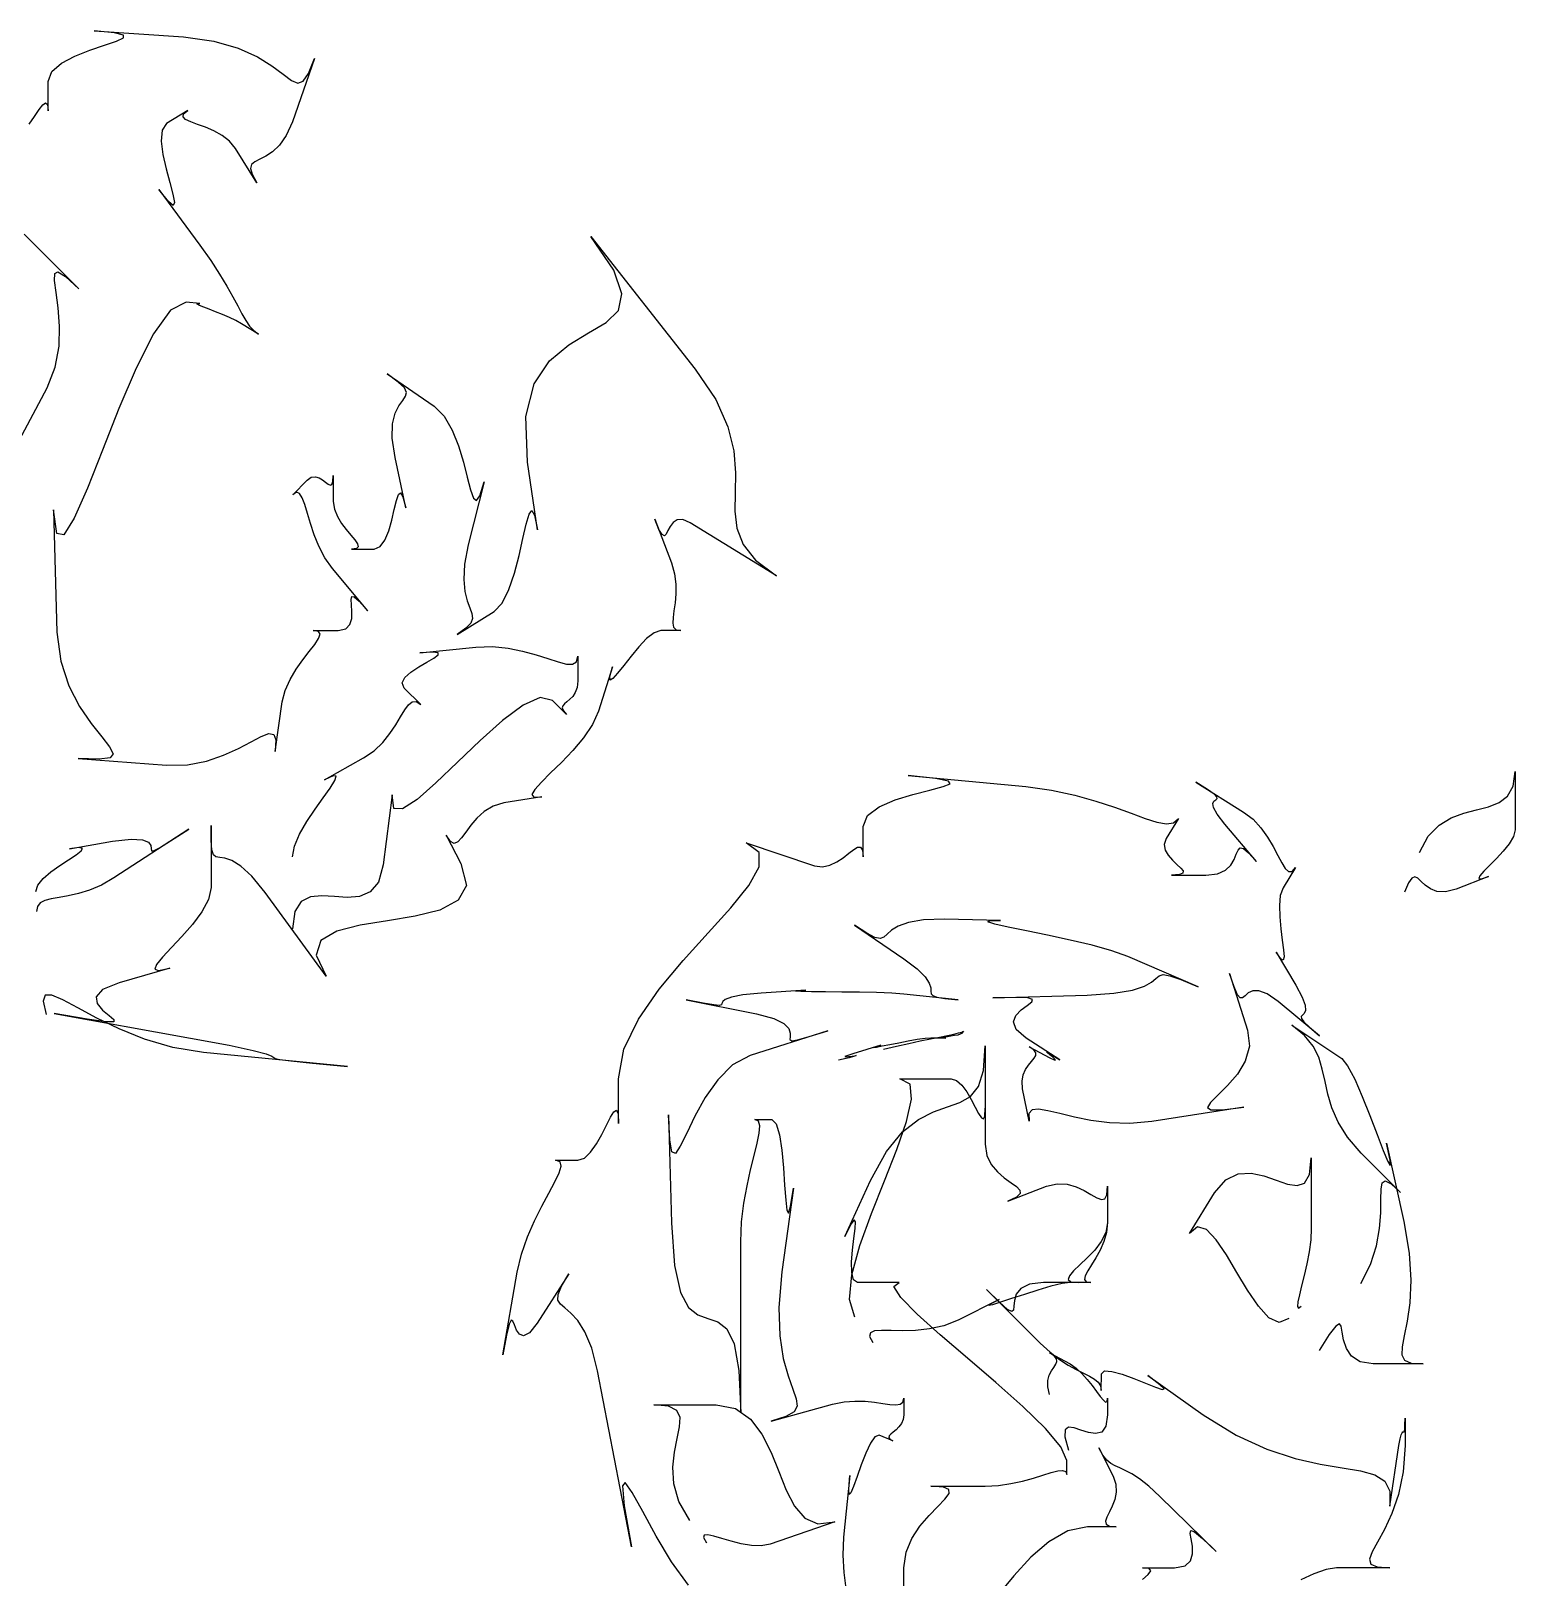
# Model space of a CAD drawing. Extents: x 1 to 224, y 2 to 223.
# Drawn here: x 162.58 to 199, y 169.77 to 207.72 of the extents above; entities that cross this region are included whole.
import ezdxf

# ---------------------------------------------------------------- set-up
doc = ezdxf.new("R2010")
doc.units = 0

msp = doc.modelspace()

# ---------------------------------------------------------------- linework, layer by layer
for points in [[(162.535, 205.428), (162.667, 205.622), (162.78, 205.789), (162.873, 205.907), (162.942, 205.955), (162.985, 205.912), (163, 205.758), (163, 206.481), (163.091, 206.722), (163.328, 206.929), (163.659, 207.103), (164.03, 207.249), (164.388, 207.371), (164.681, 207.47), (164.854, 207.551), (164.856, 207.618), (164.633, 207.673), (164.132, 207.72), (166.325, 207.573), (167.073, 207.472), (167.67, 207.298), (168.137, 207.084), (168.496, 206.86), (168.767, 206.657), (168.971, 206.506), (169.129, 206.437), (169.263, 206.483), (169.393, 206.673), (169.54, 207.04), (168.997, 205.492), (168.848, 205.156), (168.681, 204.917), (168.509, 204.753), (168.343, 204.644), (168.194, 204.569), (168.075, 204.508), (167.996, 204.441), (167.97, 204.346), (168.009, 204.204), (168.123, 203.993), (167.603, 204.833), (167.457, 205.011), (167.275, 205.152), (167.072, 205.265), (166.864, 205.354), (166.669, 205.426), (166.501, 205.489), (166.378, 205.548), (166.315, 205.61), (166.328, 205.681), (166.433, 205.768), (165.909, 205.444), (165.799, 205.28), (165.778, 205.016), (165.819, 204.688), (165.898, 204.336), (165.989, 203.997), (166.065, 203.709), (166.102, 203.51), (166.074, 203.438), (165.954, 203.531), (165.718, 203.827), (166.729, 202.461), (166.994, 202.087), (167.212, 201.753), (167.39, 201.457), (167.535, 201.197), (167.656, 200.971), (167.76, 200.777), (167.855, 200.613), (167.948, 200.476), (168.048, 200.365), (168.162, 200.277), (167.75, 200.533), (167.612, 200.61), (167.453, 200.686), (167.283, 200.759), (167.114, 200.827), (166.956, 200.888), (166.821, 200.941), (166.719, 200.983), (166.662, 201.012), (166.66, 201.027), (166.724, 201.026), (166.387, 201.059), (166.003, 200.863), (165.591, 200.285), (165.165, 199.442), (164.742, 198.451), (164.338, 197.429), (163.967, 196.494), (163.645, 195.762), (163.389, 195.352), (163.214, 195.38), (163.135, 195.964), (163.22, 192.962), (163.311, 192.249), (163.51, 191.642), (163.773, 191.134), (164.058, 190.719), (164.318, 190.392), (164.512, 190.146), (164.595, 189.976), (164.523, 189.877), (164.252, 189.841), (163.738, 189.863), (165.904, 189.698), (166.422, 189.707), (166.891, 189.797), (167.309, 189.94), (167.674, 190.107), (167.982, 190.27), (168.23, 190.401), (168.417, 190.472), (168.538, 190.453), (168.592, 190.316), (168.576, 190.034), (168.75, 191.25), (168.821, 191.533), (168.941, 191.802), (169.09, 192.052), (169.253, 192.282), (169.411, 192.486), (169.546, 192.661), (169.64, 192.804), (169.677, 192.91), (169.638, 192.977), (169.505, 193), (170.122, 193), (170.306, 193.042), (170.409, 193.15), (170.454, 193.301), (170.459, 193.47), (170.447, 193.632), (170.438, 193.763), (170.453, 193.837), (170.511, 193.832), (170.635, 193.722), (170.845, 193.482), (169.98, 194.524), (169.793, 194.788), (169.645, 195.069), (169.529, 195.352), (169.438, 195.626), (169.364, 195.878), (169.3, 196.093), (169.239, 196.26), (169.175, 196.365), (169.099, 196.395), (169.004, 196.337), (169.357, 196.691), (169.461, 196.763), (169.56, 196.777), (169.652, 196.751), (169.736, 196.7), (169.811, 196.641), (169.876, 196.592), (169.928, 196.567), (169.967, 196.584), (169.992, 196.659), (170, 196.808), (170, 196.167), (170.027, 195.978), (170.1, 195.799), (170.201, 195.632), (170.317, 195.479), (170.431, 195.343), (170.529, 195.226), (170.595, 195.131), (170.614, 195.06), (170.571, 195.015), (170.45, 195), (171, 195), (171.148, 195.062), (171.267, 195.224), (171.361, 195.453), (171.436, 195.713), (171.497, 195.97), (171.55, 196.191), (171.599, 196.34), (171.651, 196.382), (171.71, 196.285), (171.782, 196.012), (171.515, 197.25), (171.447, 197.723), (171.457, 198.078), (171.52, 198.336), (171.612, 198.52), (171.705, 198.652), (171.776, 198.754), (171.798, 198.848), (171.746, 198.956), (171.596, 199.099), (171.321, 199.301), (172.474, 198.508), (172.722, 198.261), (172.919, 197.924), (173.072, 197.536), (173.193, 197.136), (173.288, 196.763), (173.367, 196.456), (173.438, 196.252), (173.512, 196.19), (173.596, 196.31), (173.699, 196.649), (173.313, 195.109), (173.222, 194.634), (173.202, 194.257), (173.231, 193.962), (173.288, 193.734), (173.352, 193.558), (173.402, 193.417), (173.417, 193.298), (173.376, 193.183), (173.257, 193.058), (173.041, 192.907), (173.95, 193.469), (174.146, 193.677), (174.31, 194.006), (174.447, 194.411), (174.56, 194.844), (174.655, 195.261), (174.737, 195.614), (174.808, 195.859), (174.875, 195.948), (174.941, 195.836), (175.01, 195.477), (174.767, 197.137), (174.725, 198.255), (174.931, 199.061), (175.307, 199.625), (175.778, 200.017), (176.267, 200.307), (176.699, 200.565), (176.996, 200.861), (177.084, 201.265), (176.885, 201.846), (176.323, 202.676), (178.884, 199.42), (179.386, 198.673), (179.684, 198.006), (179.828, 197.409), (179.871, 196.871), (179.864, 196.383), (179.858, 195.935), (179.904, 195.517), (180.055, 195.118), (180.362, 194.729), (180.876, 194.341), (178.761, 195.648), (178.575, 195.728), (178.438, 195.722), (178.338, 195.657), (178.266, 195.559), (178.213, 195.454), (178.169, 195.368), (178.124, 195.327), (178.068, 195.357), (177.993, 195.484), (177.888, 195.735), (178.299, 194.664), (178.377, 194.395), (178.41, 194.14), (178.41, 193.901), (178.39, 193.683), (178.361, 193.489), (178.337, 193.322), (178.329, 193.186), (178.351, 193.085), (178.414, 193.022), (178.532, 193), (178.036, 193), (177.873, 192.946), (177.689, 192.803), (177.496, 192.602), (177.306, 192.373), (177.129, 192.146), (176.977, 191.952), (176.862, 191.821), (176.795, 191.784), (176.788, 191.87), (176.852, 192.109), (176.506, 191.02), (176.359, 190.693), (176.14, 190.369), (175.879, 190.058), (175.601, 189.767), (175.334, 189.506), (175.106, 189.281), (174.943, 189.102), (174.873, 188.976), (174.922, 188.912), (175.118, 188.919), (174.189, 188.77), (173.924, 188.692), (173.705, 188.561), (173.525, 188.399), (173.376, 188.224), (173.253, 188.055), (173.148, 187.911), (173.054, 187.813), (172.965, 187.778), (172.873, 187.827), (172.771, 187.979), (173.134, 187.281), (173.267, 186.746), (173.067, 186.38), (172.619, 186.142), (172.011, 185.988), (171.328, 185.878), (170.658, 185.769), (170.086, 185.621), (169.698, 185.391), (169.583, 185.038), (169.824, 184.52), (168.326, 186.569), (167.998, 186.971), (167.729, 187.222), (167.512, 187.358), (167.342, 187.417), (167.214, 187.435), (167.122, 187.449), (167.06, 187.498), (167.023, 187.617), (167.005, 187.845), (167, 188.218), (167, 186.691), (166.938, 186.4), (166.776, 186.094), (166.547, 185.787), (166.287, 185.491), (166.03, 185.22), (165.809, 184.988), (165.66, 184.807), (165.618, 184.692), (165.715, 184.656), (165.988, 184.711), (164.75, 184.358), (164.338, 184.19), (164.182, 184.015), (164.207, 183.844), (164.338, 183.686), (164.5, 183.552), (164.618, 183.453), (164.617, 183.397), (164.422, 183.397), (163.958, 183.461), (163.15, 183.6), (166.5, 183), (167.445, 182.823), (168.035, 182.696), (168.357, 182.61), (168.496, 182.555), (168.54, 182.52), (168.575, 182.496), (168.686, 182.471), (168.962, 182.437), (169.488, 182.383), (170.351, 182.298), (166.817, 182.642), (166.062, 182.768), (165.368, 182.973), (164.744, 183.225), (164.197, 183.491), (163.735, 183.739), (163.364, 183.937), (163.093, 184.052), (162.929, 184.052), (162.879, 183.906), (162.951, 183.58)], [(161.528, 196.25), (162.977, 198.957), (163.179, 199.467), (163.272, 199.979), (163.285, 200.471), (163.25, 200.919), (163.198, 201.301), (163.159, 201.592), (163.164, 201.769), (163.245, 201.81), (163.432, 201.69), (163.756, 201.387), (162.414, 202.729)], [(169, 187.45), (169.048, 187.712), (169.173, 188.005), (169.35, 188.311), (169.552, 188.614), (169.751, 188.895), (169.922, 189.136), (170.037, 189.318), (170.07, 189.425), (169.995, 189.438), (169.784, 189.339), (170.742, 189.875), (171.003, 190.053), (171.217, 190.256), (171.391, 190.471), (171.534, 190.685), (171.652, 190.883), (171.754, 191.053), (171.847, 191.182), (171.939, 191.255), (172.038, 191.26), (172.15, 191.183), (171.743, 191.59), (171.692, 191.717), (171.758, 191.85), (171.906, 191.983), (172.098, 192.111), (172.298, 192.228), (172.468, 192.328), (172.573, 192.406), (172.576, 192.457), (172.439, 192.473), (172.127, 192.451), (173.501, 192.597), (173.905, 192.61), (174.289, 192.572), (174.647, 192.498), (174.975, 192.406), (175.266, 192.312), (175.516, 192.231), (175.72, 192.18), (175.872, 192.175), (175.967, 192.233), (176, 192.369), (176, 191.765), (175.983, 191.605), (175.938, 191.481), (175.875, 191.386), (175.804, 191.314), (175.733, 191.256), (175.672, 191.207), (175.631, 191.158), (175.62, 191.103), (175.646, 191.035), (175.721, 190.945), (175.381, 191.286), (175.08, 191.359), (174.658, 191.172), (174.154, 190.796), (173.604, 190.304), (173.046, 189.768), (172.517, 189.261), (172.056, 188.855), (171.699, 188.623), (171.484, 188.636), (171.449, 188.968), (171.225, 187.25), (171.108, 186.829), (170.907, 186.585), (170.644, 186.474), (170.344, 186.451), (170.027, 186.473), (169.718, 186.494), (169.438, 186.469), (169.21, 186.355), (169.056, 186.107), (169, 185.68)], [(178.721, 169.572), (178.302, 170.143), (177.922, 170.776), (177.595, 171.375), (177.338, 171.845), (177.166, 172.089), (177.095, 172.011), (177.141, 171.516), (177.32, 170.508), (176.485, 174.832), (176.343, 175.389), (176.177, 175.79), (176.002, 176.066), (175.833, 176.251), (175.684, 176.375), (175.572, 176.47), (175.51, 176.57), (175.515, 176.705), (175.601, 176.908), (175.782, 177.21), (175, 176), (174.813, 175.764), (174.672, 175.689), (174.571, 175.728), (174.498, 175.833), (174.445, 175.957), (174.403, 176.054), (174.363, 176.076), (174.314, 175.976), (174.249, 175.708), (174.158, 175.224), (174.515, 177.25), (174.621, 177.695), (174.768, 178.117), (174.939, 178.511), (175.118, 178.871), (175.289, 179.192), (175.435, 179.468), (175.541, 179.692), (175.59, 179.859), (175.565, 179.964), (175.45, 180), (176, 180), (176.162, 180.055), (176.315, 180.199), (176.459, 180.402), (176.59, 180.634), (176.706, 180.863), (176.806, 181.058), (176.888, 181.191), (176.949, 181.229), (176.987, 181.142), (177, 180.9), (177, 182), (177.133, 182.726), (177.487, 183.464), (177.994, 184.196), (178.587, 184.906), (179.196, 185.579), (179.756, 186.196), (180.197, 186.742), (180.452, 187.201), (180.454, 187.555), (180.134, 187.789), (181.812, 187.229), (182.004, 187.203), (182.187, 187.24), (182.357, 187.321), (182.513, 187.427), (182.651, 187.536), (182.77, 187.63), (182.867, 187.687), (182.939, 187.689), (182.984, 187.615), (183, 187.445), (183, 188.193), (183.109, 188.46), (183.392, 188.675), (183.785, 188.845), (184.221, 188.98), (184.636, 189.086), (184.965, 189.17), (185.141, 189.241), (185.101, 189.305), (184.778, 189.372), (184.107, 189.447), (186.994, 189.172), (187.625, 189.086), (188.198, 188.963), (188.715, 188.817), (189.174, 188.664), (189.577, 188.517), (189.923, 188.391), (190.212, 188.301), (190.444, 188.26), (190.62, 188.285), (190.74, 188.388), (190.435, 187.895), (190.388, 187.751), (190.413, 187.613), (190.489, 187.485), (190.593, 187.368), (190.703, 187.263), (190.798, 187.173), (190.853, 187.1), (190.849, 187.046), (190.762, 187.012), (190.569, 187), (191.41, 187), (191.696, 187.034), (191.895, 187.123), (192.026, 187.245), (192.108, 187.381), (192.16, 187.51), (192.203, 187.612), (192.254, 187.665), (192.334, 187.65), (192.461, 187.546), (192.655, 187.332), (191.874, 188.25), (191.688, 188.492), (191.6, 188.655), (191.584, 188.757), (191.611, 188.816), (191.655, 188.85), (191.688, 188.877), (191.683, 188.915), (191.613, 188.983), (191.45, 189.098), (191.168, 189.278), (192.34, 188.548), (192.571, 188.369), (192.765, 188.157), (192.927, 187.928), (193.063, 187.698), (193.177, 187.483), (193.275, 187.299), (193.362, 187.161), (193.444, 187.085), (193.527, 187.089), (193.615, 187.186), (193.306, 186.686), (193.239, 186.498), (193.216, 186.252), (193.225, 185.971), (193.253, 185.68), (193.288, 185.404), (193.317, 185.168), (193.33, 184.996), (193.312, 184.912), (193.253, 184.942), (193.139, 185.109), (193.622, 184.294), (193.776, 184.002), (193.846, 183.804), (193.855, 183.679), (193.828, 183.604), (193.786, 183.56), (193.755, 183.525), (193.758, 183.478), (193.818, 183.398), (193.959, 183.264), (194.205, 183.055), (193.185, 183.899), (192.915, 184.087), (192.711, 184.162), (192.561, 184.158), (192.452, 184.106), (192.373, 184.039), (192.311, 183.988), (192.254, 183.986), (192.191, 184.064), (192.109, 184.254), (191.996, 184.588), (192.437, 183.197), (192.481, 182.798), (192.38, 182.434), (192.185, 182.11), (191.945, 181.831), (191.709, 181.599), (191.529, 181.42), (191.453, 181.297), (191.531, 181.234), (191.813, 181.235), (192.348, 181.305), (190.086, 180.953), (189.55, 180.906), (189.05, 180.92), (188.593, 180.978), (188.185, 181.06), (187.83, 181.146), (187.536, 181.217), (187.307, 181.253), (187.15, 181.236), (187.07, 181.145), (187.074, 180.962), (186.916, 181.75), (186.901, 181.939), (186.929, 182.096), (186.986, 182.226), (187.06, 182.333), (187.135, 182.424), (187.2, 182.502), (187.24, 182.571), (187.243, 182.638), (187.193, 182.707), (187.079, 182.782), (187.583, 182.515), (187.69, 182.464), (187.723, 182.459), (187.702, 182.488), (187.649, 182.537), (187.584, 182.591), (187.529, 182.637), (187.504, 182.662), (187.531, 182.651), (187.631, 182.591), (187.825, 182.467), (187, 183), (186.758, 183.211), (186.693, 183.397), (186.751, 183.556), (186.879, 183.691), (187.026, 183.8), (187.138, 183.885), (187.162, 183.946), (187.046, 183.983), (186.738, 183.997), (186.183, 183.989), (188.5, 184.055), (189.158, 184.099), (189.61, 184.176), (189.903, 184.272), (190.079, 184.372), (190.185, 184.463), (190.265, 184.529), (190.364, 184.556), (190.527, 184.53), (190.798, 184.436), (191.223, 184.259), (189.5, 185), (189.108, 185.14), (188.621, 185.276), (188.08, 185.405), (187.529, 185.524), (187.009, 185.631), (186.564, 185.722), (186.236, 185.796), (186.066, 185.849), (186.099, 185.88), (186.375, 185.884), (185, 185.914), (184.482, 185.899), (184.114, 185.837), (183.865, 185.746), (183.702, 185.644), (183.595, 185.548), (183.512, 185.476), (183.422, 185.444), (183.293, 185.471), (183.094, 185.573), (182.794, 185.768), (184, 184.943), (184.325, 184.697), (184.523, 184.501), (184.624, 184.35), (184.661, 184.235), (184.667, 184.15), (184.672, 184.088), (184.709, 184.043), (184.811, 184.006), (185.008, 183.973), (185.333, 183.934), (184, 184.077), (183.703, 184.099), (183.328, 184.114), (182.91, 184.123), (182.482, 184.129), (182.078, 184.132), (181.732, 184.135), (181.477, 184.139), (181.348, 184.147), (181.378, 184.158), (181.6, 184.177), (180.5, 184.103), (180.05, 184.059), (179.77, 184.006), (179.62, 183.948), (179.556, 183.893), (179.538, 183.846), (179.523, 183.812), (179.47, 183.799), (179.335, 183.811), (179.079, 183.856), (178.657, 183.938), (180.382, 183.594), (180.809, 183.48), (181.06, 183.357), (181.18, 183.235), (181.215, 183.121), (181.208, 183.027), (181.206, 182.962), (181.253, 182.935), (181.394, 182.956), (181.675, 183.034), (182.14, 183.179), (180.232, 182.574), (179.8, 182.341), (179.433, 181.978), (179.126, 181.54), (178.874, 181.084), (178.672, 180.665), (178.514, 180.342), (178.396, 180.169), (178.311, 180.203), (178.255, 180.501), (178.223, 181.119), (178.298, 178.464), (178.375, 177.418), (178.521, 176.757), (178.719, 176.383), (178.949, 176.203), (179.194, 176.119), (179.436, 176.037), (179.655, 175.859), (179.835, 175.491), (179.956, 174.836), (180, 173.799), (180, 178), (180.021, 178.485), (180.076, 178.946), (180.153, 179.376), (180.241, 179.769), (180.328, 180.119), (180.402, 180.419), (180.452, 180.664), (180.467, 180.846), (180.434, 180.961), (180.342, 181), (180.76, 181), (180.868, 180.897), (180.948, 180.628), (181.005, 180.248), (181.046, 179.815), (181.076, 179.388), (181.103, 179.021), (181.131, 178.774), (181.167, 178.703), (181.218, 178.865), (181.29, 179.317), (181.01, 177.261), (180.937, 176.39), (180.959, 175.688), (181.044, 175.133), (181.161, 174.705), (181.278, 174.381), (181.363, 174.141), (181.385, 173.963), (181.311, 173.826), (181.109, 173.71), (180.749, 173.592), (182.25, 174.011), (182.533, 174.069), (182.802, 174.09), (183.052, 174.084), (183.282, 174.062), (183.486, 174.033), (183.661, 174.008), (183.804, 173.999), (183.91, 174.014), (183.977, 174.065), (184, 174.162), (184, 173.75), (183.983, 173.636), (183.94, 173.538), (183.879, 173.456), (183.809, 173.387), (183.74, 173.328), (183.681, 173.278), (183.641, 173.233), (183.63, 173.192), (183.656, 173.153), (183.729, 173.113), (183.398, 173.25), (183.293, 173.215), (183.181, 173.055), (183.067, 172.811), (182.957, 172.526), (182.855, 172.241), (182.768, 171.996), (182.701, 171.835), (182.659, 171.798), (182.648, 171.926), (182.673, 172.262), (182.524, 170.75), (182.504, 170.305), (182.525, 169.883), (182.575, 169.489)], [(196.658, 187.551), (196.871, 187.952), (197.135, 188.228), (197.431, 188.407), (197.745, 188.522), (198.057, 188.602), (198.35, 188.677), (198.609, 188.779), (198.815, 188.937), (198.951, 189.182), (199, 189.545), (199, 188.107), (198.96, 187.947), (198.856, 187.77), (198.709, 187.586), (198.541, 187.404), (198.375, 187.236), (198.233, 187.093), (198.137, 186.983), (198.11, 186.918), (198.173, 186.908), (198.348, 186.964), (197.551, 186.658), (197.29, 186.592), (197.083, 186.6), (196.921, 186.661), (196.794, 186.75), (196.695, 186.844), (196.613, 186.92), (196.54, 186.956), (196.468, 186.926), (196.386, 186.81), (196.286, 186.582)], [(162.699, 186.6), (162.747, 186.754), (162.88, 186.916), (163.07, 187.079), (163.287, 187.235), (163.502, 187.378), (163.687, 187.5), (163.811, 187.595), (163.845, 187.656), (163.761, 187.676), (163.528, 187.648), (164.583, 187.83), (165.04, 187.884), (165.319, 187.869), (165.464, 187.809), (165.52, 187.728), (165.53, 187.65), (165.54, 187.598), (165.592, 187.596), (165.733, 187.668), (166.005, 187.837), (166.453, 188.128), (164.617, 186.929), (164.311, 186.755), (164.02, 186.631), (163.746, 186.547), (163.495, 186.49), (163.272, 186.449), (163.08, 186.414), (162.924, 186.373), (162.809, 186.316), (162.739, 186.23), (162.718, 186.105)], [(195.216, 176.975), (195.454, 177.442), (195.599, 177.899), (195.674, 178.327), (195.702, 178.713), (195.707, 179.039), (195.711, 179.289), (195.739, 179.447), (195.812, 179.497), (195.956, 179.423), (196.192, 179.208), (195.225, 180.175), (194.888, 180.564), (194.656, 180.933), (194.504, 181.285), (194.406, 181.619), (194.337, 181.937), (194.27, 182.24), (194.182, 182.528), (194.045, 182.803), (193.835, 183.066), (193.526, 183.317), (194.75, 182.499), (194.892, 182.321), (195.064, 181.992), (195.25, 181.565), (195.437, 181.095), (195.614, 180.636), (195.764, 180.243), (195.877, 179.97), (195.937, 179.873), (195.932, 180.006), (195.848, 180.423), (196.274, 178.499), (196.405, 177.717), (196.444, 177.054), (196.418, 176.502), (196.355, 176.052), (196.282, 175.694), (196.228, 175.421), (196.22, 175.224), (196.285, 175.094), (196.452, 175.022), (196.748, 175), (195.516, 175), (195.196, 175.054), (194.986, 175.192), (194.861, 175.382), (194.793, 175.59), (194.759, 175.782), (194.733, 175.925), (194.688, 175.984), (194.599, 175.928), (194.442, 175.721), (194.19, 175.331)], [(183.5, 182.724), (183.821, 182.801), (184.122, 182.869), (184.4, 182.928), (184.653, 182.98), (184.877, 183.025), (185.069, 183.064), (185.226, 183.097), (185.346, 183.125), (185.426, 183.148), (185.463, 183.168), (185.417, 183.108), (185.385, 183.091), (185.324, 183.074), (185.244, 183.059), (185.156, 183.045), (185.07, 183.032), (184.997, 183.021), (184.946, 183.012), (184.928, 183.006), (184.954, 183.001), (185.033, 183), (184.667, 183), (184.525, 182.989), (184.332, 182.962), (184.11, 182.923), (183.878, 182.878), (183.657, 182.834), (183.468, 182.797), (183.331, 182.771), (183.266, 182.764), (183.295, 182.781), (183.438, 182.827), (182.75, 182.616), (182.603, 182.567), (182.555, 182.544), (182.579, 182.539), (182.647, 182.546), (182.73, 182.557), (182.8, 182.567), (182.831, 182.568), (182.793, 182.554), (182.659, 182.518), (182.4, 182.454)], [(184, 168.9), (184, 170), (184.055, 170.38), (184.197, 170.72), (184.396, 171.02), (184.619, 171.28), (184.833, 171.5), (185.008, 171.68), (185.111, 171.82), (185.109, 171.92), (184.972, 171.98), (184.667, 172), (186, 172), (186.323, 172.017), (186.63, 172.063), (186.917, 172.127), (187.179, 172.2), (187.412, 172.273), (187.613, 172.335), (187.776, 172.377), (187.898, 172.389), (187.974, 172.361), (188, 172.285), (188, 172.633), (187.857, 172.966), (187.474, 173.42), (186.919, 173.959), (186.259, 174.545), (185.562, 175.142), (184.895, 175.713), (184.327, 176.221), (183.924, 176.629), (183.756, 176.901), (183.888, 177), (182.868, 177), (182.766, 177.069), (182.722, 177.249), (182.719, 177.503), (182.743, 177.792), (182.777, 178.078), (182.806, 178.323), (182.814, 178.488), (182.785, 178.536), (182.704, 178.428), (182.555, 178.125), (183.182, 179.5), (183.574, 180.214), (183.969, 180.697), (184.358, 181.004), (184.73, 181.19), (185.074, 181.308), (185.379, 181.414), (185.635, 181.563), (185.83, 181.809), (185.956, 182.206), (186, 182.81), (186, 180.393), (186.041, 180.116), (186.148, 179.892), (186.298, 179.712), (186.467, 179.567), (186.631, 179.45), (186.767, 179.353), (186.85, 179.267), (186.858, 179.185), (186.766, 179.097), (186.55, 178.997), (187.5, 179.362), (187.764, 179.423), (188.007, 179.411), (188.227, 179.348), (188.423, 179.256), (188.593, 179.158), (188.735, 179.077), (188.849, 179.035), (188.932, 179.053), (188.983, 179.155), (189, 179.363), (189, 178.469), (188.957, 178.231), (188.843, 178.006), (188.684, 177.795), (188.502, 177.603), (188.322, 177.431), (188.168, 177.284), (188.064, 177.165), (188.035, 177.075), (188.103, 177.019), (188.293, 177), (187.429, 177), (187.087, 176.96), (186.875, 176.856), (186.761, 176.714), (186.714, 176.56), (186.701, 176.42), (186.69, 176.319), (186.649, 176.284), (186.546, 176.341), (186.35, 176.514), (186.027, 176.83), (187.348, 175.509), (187.59, 175.288), (187.82, 175.113), (188.035, 174.974), (188.232, 174.865), (188.408, 174.775), (188.559, 174.699), (188.682, 174.626), (188.773, 174.55), (188.829, 174.461), (188.847, 174.351), (188.855, 174.759), (188.926, 174.831), (189.107, 174.818), (189.361, 174.747), (189.649, 174.641), (189.934, 174.528), (190.178, 174.43), (190.343, 174.375), (190.391, 174.387), (190.284, 174.491), (189.985, 174.713), (191.346, 173.75), (192.155, 173.251), (192.909, 172.906), (193.601, 172.682), (194.221, 172.543), (194.761, 172.452), (195.21, 172.376), (195.56, 172.279), (195.802, 172.125), (195.927, 171.879), (195.926, 171.506), (196.15, 173), (196.179, 173.163), (196.204, 173.261), (196.226, 173.312), (196.246, 173.331), (196.262, 173.333), (196.276, 173.336), (196.286, 173.355), (196.294, 173.405), (196.298, 173.504), (196.3, 173.667), (196.3, 173), (196.254, 172.351), (196.136, 171.795), (195.973, 171.326), (195.793, 170.939), (195.624, 170.628), (195.494, 170.386), (195.431, 170.208), (195.463, 170.089), (195.618, 170.021), (195.923, 170), (194.622, 170), (194.366, 169.959), (194.064, 169.851), (193.74, 169.698)], [(182.802, 176.145), (182.671, 176.585), (182.729, 177.19), (182.923, 177.91), (183.205, 178.696), (183.523, 179.498), (183.827, 180.266), (184.067, 180.95), (184.193, 181.5), (184.155, 181.867), (183.901, 182), (185.161, 182), (185.296, 181.956), (185.425, 181.84), (185.545, 181.677), (185.655, 181.491), (185.753, 181.307), (185.837, 181.15), (185.906, 181.043), (185.957, 181.013), (185.989, 181.082), (186, 181.277), (186, 180.393), (186.041, 180.116), (186.148, 179.892), (186.298, 179.712), (186.467, 179.567), (186.631, 179.45), (186.767, 179.353), (186.85, 179.267), (186.858, 179.185), (186.766, 179.097), (186.55, 178.997), (187.5, 179.362), (187.764, 179.423), (188.007, 179.411), (188.227, 179.348), (188.423, 179.256), (188.593, 179.158), (188.735, 179.077), (188.849, 179.035), (188.932, 179.053), (188.983, 179.155), (189, 179.363), (189, 178.469), (188.975, 178.231), (188.909, 178.006), (188.815, 177.795), (188.709, 177.603), (188.604, 177.431), (188.514, 177.284), (188.453, 177.165), (188.436, 177.075), (188.476, 177.019), (188.587, 177), (188.082, 177), (187.883, 176.975), (187.61, 176.908), (187.292, 176.815), (186.96, 176.708), (186.643, 176.603), (186.372, 176.513), (186.176, 176.452), (186.085, 176.434), (186.13, 176.474), (186.339, 176.586), (185.332, 176.079), (184.982, 175.94), (184.631, 175.859), (184.291, 175.822), (183.973, 175.813), (183.691, 175.818), (183.456, 175.822), (183.281, 175.81), (183.179, 175.766), (183.161, 175.677), (183.24, 175.526)], [(193.446, 176.112), (193.21, 176.014), (192.961, 176.135), (192.702, 176.419), (192.438, 176.809), (192.174, 177.249), (191.915, 177.681), (191.664, 178.05), (191.426, 178.298), (191.207, 178.369), (191.009, 178.206), (191.625, 179.202), (191.902, 179.521), (192.205, 179.665), (192.521, 179.681), (192.836, 179.614), (193.138, 179.51), (193.414, 179.416), (193.651, 179.377), (193.836, 179.441), (193.957, 179.651), (194, 180.056), (194, 178.333), (193.985, 178.049), (193.945, 177.753), (193.888, 177.458), (193.824, 177.175), (193.761, 176.917), (193.707, 176.696), (193.67, 176.523), (193.659, 176.411), (193.683, 176.372), (193.751, 176.417)], [(187.579, 174.25), (187.536, 174.438), (187.538, 174.594), (187.571, 174.723), (187.622, 174.829), (187.679, 174.917), (187.727, 174.993), (187.753, 175.062), (187.745, 175.129), (187.689, 175.198), (187.572, 175.275), (188.079, 175), (188.228, 174.899), (188.369, 174.768), (188.501, 174.62), (188.622, 174.468), (188.729, 174.323), (188.822, 174.2), (188.897, 174.11), (188.953, 174.065), (188.988, 174.078), (189, 174.162), (189, 173.75), (188.961, 173.47), (188.856, 173.329), (188.705, 173.291), (188.529, 173.319), (188.347, 173.378), (188.178, 173.433), (188.044, 173.447), (187.962, 173.384), (187.954, 173.209), (188.039, 172.886)], [(178.75, 171.162), (178.482, 171.623), (178.355, 172.06), (178.331, 172.467), (178.372, 172.839), (178.441, 173.17), (178.499, 173.453), (178.509, 173.684), (178.432, 173.856), (178.23, 173.963), (177.866, 174), (179.393, 174), (179.87, 173.905), (180.237, 173.649), (180.519, 173.276), (180.742, 172.831), (180.932, 172.358), (181.116, 171.902), (181.32, 171.507), (181.569, 171.216), (181.891, 171.076), (182.311, 171.129), (180.719, 170.579), (180.501, 170.538), (180.26, 170.546), (180.009, 170.588), (179.763, 170.649), (179.535, 170.715), (179.339, 170.771), (179.19, 170.803), (179.102, 170.797), (179.088, 170.737), (179.162, 170.61)], [(189.858, 169.71), (190, 169.832), (190.062, 169.923), (190.022, 169.98), (189.857, 170), (190.642, 170), (190.901, 170.048), (191.039, 170.171), (191.088, 170.342), (191.081, 170.53), (191.049, 170.706), (191.026, 170.842), (191.043, 170.909), (191.133, 170.877), (191.329, 170.717), (191.662, 170.4), (190.285, 171.75), (190.014, 171.999), (189.786, 172.177), (189.595, 172.301), (189.435, 172.386), (189.3, 172.447), (189.184, 172.5), (189.08, 172.56), (188.984, 172.642), (188.888, 172.763), (188.787, 172.938), (189.139, 172.25), (189.207, 172.048), (189.214, 171.856), (189.177, 171.677), (189.114, 171.513), (189.044, 171.367), (188.984, 171.242), (188.952, 171.14), (188.967, 171.064), (189.046, 171.016), (189.208, 171), (188.511, 171), (188.023, 170.902), (187.56, 170.638), (187.121, 170.256), (186.702, 169.801), (186.303, 169.32)]]:
    msp.add_lwpolyline(points)

doc.saveas('drawing.dxf')
